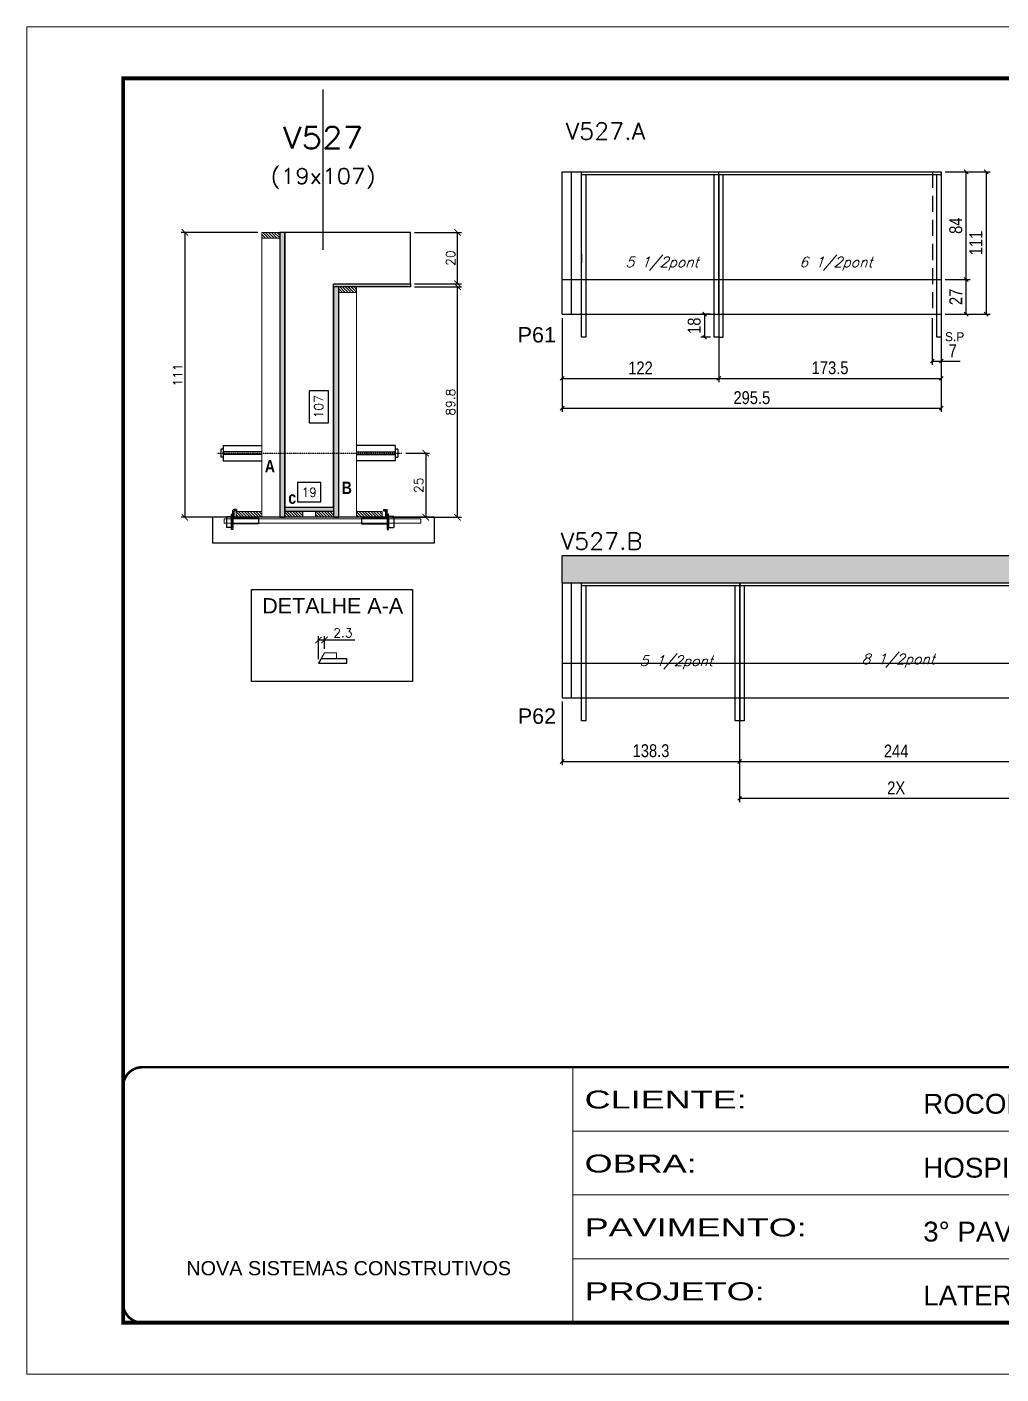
# Model space of a CAD drawing. Extents: x -21493 to -15213, y -12134 to 11887.
# Drawn here: x -19895 to -19136, y 2797 to 3847 of the extents above; entities that cross this region are included whole.
import ezdxf
from ezdxf.enums import TextEntityAlignment as Align

# ---------------------------------------------------------------- set-up
doc = ezdxf.new("R2010")
doc.units = 0
for name, pattern in [('CONTINUO', [0]), ('DASHED', [0.75, 0.5, -0.25]), ('HIDDEN', [0.375, 0.25, -0.125])]:
    doc.linetypes.add(name, pattern=pattern)
for name, color, linetype in [('5', 5, 'Continuous'), ('barrote', 251, 'Continuous'), ('COTA', 241, 'Continuous'), ('Cota Seção (2x)', 4, 'Continuous'), ('detalhes', 4, 'Continuous'), ('Painéis', 200, 'Continuous'), ('presilha', 1, 'Continuous'), ('SARR_2.2x7', 40, 'Continuous'), ('SARR_3.5x7', 81, 'Continuous'), ('TENSOR', 3, 'Continuous'), ('texto', 7, 'Continuous'), ('Texto de Titulo', 7, 'Continuous'), ('Texto Qtd Sarr', 242, 'Continuous')]:
    doc.layers.add(name, color=color, linetype=linetype)
for name, color, linetype, lineweight in [('CONCRETO', 251, 'Continuous', 25), ('Folhas', 255, 'Continuous', 9), ('Hachura', 251, 'Continuous', 9), ('Madeira', 126, 'Continuous', 18), ('Sarr 2.2x7', 40, 'Continuous', 9), ('SARRAFO DE PRESSAO', 251, 'DASHED', 9), ('SCO-___-LAJ', 2, 'Continuous', 0), ('Texto Seção', 7, 'Continuous', 15)]:
    doc.layers.add(name, color=color, linetype=linetype, lineweight=lineweight)
doc.styles.add('ARIAL', font='arial.ttf')
doc.styles.add('COTA TECNICA', font='techl___.ttf', dxfattribs={"height": 10})
doc.styles.add('REGUA-120', font='ROMANS.shx', dxfattribs={"height": 15})
doc.styles.add('Romans', font='romans.shx')
doc.styles.add('ROMAS860', font='ROMAS860.SHX')
doc.styles.get("Standard").update_dxf_attribs({"font": 'arial.ttf'})
doc.styles.add('TECNICA', font='techb___.ttf', dxfattribs={"height": 10})
doc.styles.add('Tecnologia', font='')
doc.styles.get('Tecnologia').set_extended_font_data('Forgotten Futurist')
doc.dimstyles.new('Cota Seção (2x)', dxfattribs={"dimtxt": 7, "dimasz": 5, "dimexe": 3, "dimexo": 3, "dimgap": 2, "dimtad": 3, "dimdec": 1, "dimlfac": 0.5, "dimzin": 12, "dimdsep": 46, "dimtxsty": 'Romans', "dimblk": 'ARCHTICK', "dimcen": 0, "dimclrd": 4, "dimclre": 4, "dimclrt": 1, "dimadec": 1, "dimazin": 3, "dimtfac": 1, "dimtdec": 1, "dimtmove": 0, "dimatfit": 3, "dimldrblk": 'OBLIQUE', "dimfxl": 1, "dimtolj": 1, "dimtzin": 12, "dimarcsym": 0})
doc.dimstyles.new('Cota Seção interna', dxfattribs={"dimtxt": 7, "dimasz": 6, "dimexe": 0.18, "dimexo": 2, "dimgap": -4, "dimtad": 3, "dimdec": 1, "dimlfac": 0.5, "dimzin": 12, "dimdsep": 46, "dimtxsty": 'Romans', "dimblk": 'ARCHTICK', "dimcen": 0.09, "dimse1": 1, "dimse2": 1, "dimsd1": 1, "dimsd2": 1, "dimclrd": 180, "dimclre": 5, "dimclrt": 1, "dimadec": 0, "dimazin": 3, "dimtfac": 1, "dimtdec": 1, "dimtofl": 0, "dimtmove": 0, "dimatfit": 3, "dimldrblk": 'ARCHTICK', "dimfxl": 1, "dimtolj": 1, "dimtzin": 0, "dimarcsym": 0})
doc.dimstyles.new('PAINEL', dxfattribs={"dimtxt": 10, "dimasz": 3, "dimexe": 3, "dimexo": 3, "dimgap": 3, "dimtad": 1, "dimdec": 1, "dimzin": 12, "dimdsep": 46, "dimtxsty": 'COTA TECNICA', "dimblk1": 'OBLIQUE', "dimblk2": 'OBLIQUE', "dimsah": 1, "dimcen": 0.9, "dimclrd": 4, "dimclre": 4, "dimclrt": 240, "dimadec": 1, "dimazin": 3, "dimtfac": 1, "dimtdec": 1, "dimtmove": 0, "dimatfit": 3, "dimfxl": 1, "dimtolj": 1, "dimtzin": 12, "dimarcsym": 0})

# ---------------------------------------------------------------- blocks, each defined once
blk = doc.blocks.new('titulo1')
at = {"layer": 'Defpoints', "color": 252, "linetype": 'HIDDEN', "ltscale": 2}
blk.add_line((0, 0), (0, 125), dxfattribs=at)
at = {"layer": 'Defpoints', "style": 'Romans', "oblique": 15}
blk.add_attdef('FOLHA', text='', height=10, dxfattribs=at).set_placement((0, 15.6), align=Align.MIDDLE_CENTER)
at = {"layer": 'Texto Qtd Sarr', "color": 3, "style": 'Romans', "oblique": 15}
for tag, height, p in [('TITULO', 17, (0, 71.4)), ('SEÇÃO', 12, (0, 41.5))]:
    blk.add_attdef(tag, text='', height=height, dxfattribs=at).set_placement(p, align=Align.MIDDLE_CENTER)
blk = doc.blocks.new('_ArchTick')
at = {"color": 0, "linetype": 'ByBlock', "const_width": 0.15}
blk.add_lwpolyline([(-0.5, -0.5), (0.5, 0.5)], dxfattribs=at)
blk = doc.blocks.new('*D1333')
at = {"layer": 'COTA', "color": 4, "lineweight": -2, "transparency": 16777216}
for p, q in [((-19592.9, 3644.6), (-19556.2, 3644.6)), ((-19559.2, 3465), (-19559.2, 3644.6)), ((-19610.5, 3465), (-19556.2, 3465))]:
    blk.add_line(p, q, dxfattribs=at)
at = {"layer": 'Defpoints', "color": 0, "transparency": 16777216}
for p in [(-19595.9, 3644.6), (-19559.2, 3644.6), (-19613.5, 3465)]:
    blk.add_point(p, dxfattribs=at)
at = {"layer": 'COTA', "color": 4, "lineweight": -2, "transparency": 16777216, "xscale": 5, "yscale": 5, "zscale": 5}
for p, rotation in [((-19559.2, 3644.6), 90), ((-19559.2, 3465), 270)]:
    blk.add_blockref('_ArchTick', p, dxfattribs=dict(at, rotation=rotation))
at = {"layer": 'COTA', "color": 1, "transparency": 16777216, "insert": (-19564.7, 3554.8), "char_height": 7, "attachment_point": 5, "rotation": 90, "style": 'Romans'}
blk.add_mtext('\\A1;89.8', dxfattribs=at)
blk = doc.blocks.new('_Oblique')
at = {"color": 0, "linetype": 'ByBlock', "lineweight": -2}
blk.add_line((-0.5, -0.5), (0.5, 0.5), dxfattribs=at)
blk = doc.blocks.new('*D1334')
at = {"layer": 'COTA', "color": 4, "lineweight": -2, "transparency": 16777216}
for p, q in [((-19592.9, 3687), (-19556.2, 3687)), ((-19559.2, 3647), (-19559.2, 3687)), ((-19592.9, 3647), (-19556.2, 3647))]:
    blk.add_line(p, q, dxfattribs=at)
at = {"layer": 'Defpoints', "color": 0, "transparency": 16777216}
for p in [(-19595.9, 3687), (-19559.2, 3687), (-19595.9, 3647)]:
    blk.add_point(p, dxfattribs=at)
at = {"layer": 'COTA', "color": 4, "lineweight": -2, "transparency": 16777216, "xscale": 5, "yscale": 5, "zscale": 5}
for p, rotation in [((-19559.2, 3687), 90), ((-19559.2, 3647), 270)]:
    blk.add_blockref('_ArchTick', p, dxfattribs=dict(at, rotation=rotation))
at = {"layer": 'COTA', "color": 1, "transparency": 16777216, "insert": (-19564.7, 3667), "char_height": 7, "attachment_point": 5, "rotation": 90, "style": 'Romans'}
blk.add_mtext('\\A1;20', dxfattribs=at)
blk = doc.blocks.new('*D1335')
at = {"layer": 'Cota Seção (2x)', "color": 180, "lineweight": -2, "transparency": 16777216}
for p, q in [((-19659.9, 3563.7), (-19674.9, 3563.7)), ((-19674.9, 3563.7), (-19674.9, 3538.7)), ((-19659.9, 3538.7), (-19659.9, 3563.7)), ((-19674.9, 3538.7), (-19659.9, 3538.7))]:
    blk.add_line(p, q, dxfattribs=at)
at = {"layer": 'Defpoints', "color": 0, "transparency": 16777216}
for p in [(-19655.9, 3687), (-19655.9, 3687), (-19655.9, 3473)]:
    blk.add_point(p, dxfattribs=at)
at = {"layer": 'Cota Seção (2x)', "color": 1, "transparency": 16777216, "insert": (-19667.4, 3551.2), "char_height": 7, "attachment_point": 5, "rotation": 90, "style": 'Romans'}
blk.add_mtext('\\A1;107', dxfattribs=at)
blk = doc.blocks.new('PRESILHA METÁLICA 1')
at = {"layer": 'presilha'}
for p, q in [((7.5, 10.6), (7.5, 19.9)), ((12, 21), (8.6, 21)), ((9, 11.6), (9, 18.9)), ((12, 19.5), (9.6, 19.5)), ((12, 21), (12, 19.5)), ((0, 13), (6, 13)), ((0, 13), (0, 0)), ((6, 0), (0, 0)), ((6, 15.5), (7.5, 15.5)), ((6, -2.5), (6, 15.5)), ((6, 13), (6, 0)), ((7.5, 15.5), (7.5, -2.5)), ((37.5, 4.1), (7.5, 4.1)), ((37.5, 11), (9.6, 11)), ((37.5, 11), (37.5, 4.1)), ((7.5, -2.5), (6, -2.5))]:
    blk.add_line(p, q, dxfattribs=at)
for centre, radius, start, end in [((8.6, 19.9), 1.14, 90, 180), ((9.6, 18.9), 0.57, 90, 180), ((9.6, 11.6), 0.57, 180, 270)]:
    blk.add_arc(centre, radius, start, end, dxfattribs=at)
blk = doc.blocks.new('*D1336')
at = {"layer": 'Cota Seção (2x)', "color": 180, "lineweight": -2, "transparency": 16777216}
for p, q in [((-19665.9, 3492), (-19683.9, 3492)), ((-19683.9, 3492), (-19683.9, 3477)), ((-19665.9, 3477), (-19665.9, 3492)), ((-19683.9, 3477), (-19665.9, 3477))]:
    blk.add_line(p, q, dxfattribs=at)
at = {"layer": 'Defpoints', "color": 0, "transparency": 16777216}
for p in [(-19693.9, 3465), (-19655.9, 3473), (-19655.9, 3465)]:
    blk.add_point(p, dxfattribs=at)
at = {"layer": 'Cota Seção (2x)', "color": 1, "transparency": 16777216, "insert": (-19674.9, 3484.5), "char_height": 7, "attachment_point": 5, "style": 'Romans'}
blk.add_mtext('\\A1;19', dxfattribs=at)
blk = doc.blocks.new('*D1337')
at = {"layer": 'COTA', "color": 4, "lineweight": -2, "transparency": 16777216}
for p, q in [((-19714.9, 3687), (-19774.8, 3687)), ((-19771.8, 3687), (-19771.8, 3465)), ((-19714.9, 3465), (-19774.8, 3465))]:
    blk.add_line(p, q, dxfattribs=at)
at = {"layer": 'Defpoints', "color": 0, "transparency": 16777216}
for p in [(-19711.9, 3687), (-19771.8, 3465), (-19711.9, 3465)]:
    blk.add_point(p, dxfattribs=at)
at = {"layer": 'COTA', "color": 4, "lineweight": -2, "transparency": 16777216, "xscale": 5, "yscale": 5, "zscale": 5}
for p, rotation in [((-19771.8, 3687), 90), ((-19771.8, 3465), 270)]:
    blk.add_blockref('_ArchTick', p, dxfattribs=dict(at, rotation=rotation))
at = {"layer": 'COTA', "color": 1, "transparency": 16777216, "insert": (-19777.3, 3576), "char_height": 7, "attachment_point": 5, "rotation": 90, "style": 'Romans'}
blk.add_mtext('\\A1;111', dxfattribs=at)
blk = doc.blocks.new('*D1338')
at = {"layer": 'COTA', "color": 4, "lineweight": -2, "transparency": 16777216}
for p, q in [((-19599.6, 3515), (-19581, 3515)), ((-19584, 3515), (-19584, 3465)), ((-19599.6, 3465), (-19581, 3465))]:
    blk.add_line(p, q, dxfattribs=at)
at = {"layer": 'Defpoints', "color": 0, "transparency": 16777216}
for p in [(-19602.6, 3515), (-19602.6, 3465), (-19584, 3465)]:
    blk.add_point(p, dxfattribs=at)
at = {"layer": 'COTA', "color": 4, "lineweight": -2, "transparency": 16777216, "xscale": 5, "yscale": 5, "zscale": 5}
for p, rotation in [((-19584, 3515), 90), ((-19584, 3465), 270)]:
    blk.add_blockref('_ArchTick', p, dxfattribs=dict(at, rotation=rotation))
at = {"layer": 'COTA', "color": 1, "transparency": 16777216, "insert": (-19589.5, 3490), "char_height": 7, "attachment_point": 5, "rotation": 90, "style": 'Romans'}
blk.add_mtext('\\A1;25', dxfattribs=at)
blk = doc.blocks.new('*D1735')
at = {"layer": 'COTA', "color": 4, "lineweight": -2, "ltscale": 25, "transparency": 16777216}
for p, q in [((-19179.1, 3734.3), (-19144.1, 3734.3)), ((-19147.1, 3734.3), (-19147.1, 3623.3)), ((-19179.1, 3623.3), (-19144.1, 3623.3))]:
    blk.add_line(p, q, dxfattribs=at)
at = {"layer": 'Defpoints', "color": 0, "ltscale": 25, "transparency": 16777216}
for p in [(-19182.1, 3734.3), (-19182.1, 3623.3), (-19147.1, 3623.3)]:
    blk.add_point(p, dxfattribs=at)
at = {"layer": 'COTA', "color": 4, "lineweight": -2, "ltscale": 25, "transparency": 16777216, "xscale": 3, "yscale": 3, "zscale": 3}
for p, rotation in [((-19147.1, 3734.3), 90), ((-19147.1, 3623.3), 270)]:
    blk.add_blockref('_Oblique', p, dxfattribs=dict(at, rotation=rotation))
at = {"layer": 'COTA', "color": 240, "ltscale": 25, "transparency": 16777216, "insert": (-19155.2, 3678.8), "char_height": 10, "attachment_point": 5, "rotation": 90, "style": 'COTA TECNICA'}
blk.add_mtext('\\A1;111', dxfattribs=at)
blk = doc.blocks.new('*D1355')
at = {"layer": 'COTA', "color": 4, "lineweight": -2, "ltscale": 25, "transparency": 16777216}
for p, q in [((-19477.6, 3620.3), (-19477.6, 3547.1)), ((-19182.1, 3620.3), (-19182.1, 3547.1)), ((-19477.6, 3550.1), (-19182.1, 3550.1))]:
    blk.add_line(p, q, dxfattribs=at)
at = {"layer": 'Defpoints', "color": 0, "ltscale": 25, "transparency": 16777216}
for p in [(-19477.6, 3623.3), (-19182.1, 3623.3), (-19182.1, 3550.1)]:
    blk.add_point(p, dxfattribs=at)
at = {"layer": 'COTA', "color": 4, "lineweight": -2, "ltscale": 25, "transparency": 16777216, "xscale": 3, "yscale": 3, "zscale": 3, "rotation": 180}
blk.add_blockref('_Oblique', (-19477.6, 3550.1), dxfattribs=at)
at = {"layer": 'COTA', "color": 4, "lineweight": -2, "ltscale": 25, "transparency": 16777216, "xscale": 3, "yscale": 3, "zscale": 3}
blk.add_blockref('_Oblique', (-19182.1, 3550.1), dxfattribs=at)
at = {"layer": 'COTA', "color": 240, "ltscale": 25, "transparency": 16777216, "insert": (-19329.8, 3558.2), "char_height": 10, "attachment_point": 5, "style": 'COTA TECNICA'}
blk.add_mtext('\\A1;295.5', dxfattribs=at)
blk = doc.blocks.new('*D1356')
at = {"layer": 'COTA', "color": 4, "lineweight": -2, "ltscale": 25, "transparency": 16777216}
for p, q in [((-19477.6, 3620.3), (-19477.6, 3570.3)), ((-19355.6, 3620.3), (-19355.6, 3570.3)), ((-19477.6, 3573.3), (-19355.6, 3573.3))]:
    blk.add_line(p, q, dxfattribs=at)
at = {"layer": 'Defpoints', "color": 0, "ltscale": 25, "transparency": 16777216}
for p in [(-19477.6, 3623.3), (-19355.6, 3623.3), (-19355.6, 3573.3)]:
    blk.add_point(p, dxfattribs=at)
at = {"layer": 'COTA', "color": 4, "lineweight": -2, "ltscale": 25, "transparency": 16777216, "xscale": 3, "yscale": 3, "zscale": 3, "rotation": 180}
blk.add_blockref('_Oblique', (-19477.6, 3573.3), dxfattribs=at)
at = {"layer": 'COTA', "color": 4, "lineweight": -2, "ltscale": 25, "transparency": 16777216, "xscale": 3, "yscale": 3, "zscale": 3}
blk.add_blockref('_Oblique', (-19355.6, 3573.3), dxfattribs=at)
at = {"layer": 'COTA', "color": 240, "ltscale": 25, "transparency": 16777216, "insert": (-19416.6, 3581.4), "char_height": 10, "attachment_point": 5, "style": 'COTA TECNICA'}
blk.add_mtext('\\A1;122', dxfattribs=at)
blk = doc.blocks.new('*D1357')
at = {"layer": 'COTA', "color": 4, "lineweight": -2, "ltscale": 25, "transparency": 16777216}
for p, q in [((-19355.6, 3620.3), (-19355.6, 3570.3)), ((-19182.1, 3620.3), (-19182.1, 3570.3)), ((-19355.6, 3573.3), (-19182.1, 3573.3))]:
    blk.add_line(p, q, dxfattribs=at)
at = {"layer": 'Defpoints', "color": 0, "ltscale": 25, "transparency": 16777216}
for p in [(-19355.6, 3623.3), (-19182.1, 3623.3), (-19182.1, 3573.3)]:
    blk.add_point(p, dxfattribs=at)
at = {"layer": 'COTA', "color": 4, "lineweight": -2, "ltscale": 25, "transparency": 16777216, "xscale": 3, "yscale": 3, "zscale": 3, "rotation": 180}
blk.add_blockref('_Oblique', (-19355.6, 3573.3), dxfattribs=at)
at = {"layer": 'COTA', "color": 4, "lineweight": -2, "ltscale": 25, "transparency": 16777216, "xscale": 3, "yscale": 3, "zscale": 3}
blk.add_blockref('_Oblique', (-19182.1, 3573.3), dxfattribs=at)
at = {"layer": 'COTA', "color": 240, "ltscale": 25, "transparency": 16777216, "insert": (-19268.8, 3581.5), "char_height": 10, "attachment_point": 5, "style": 'COTA TECNICA'}
blk.add_mtext('\\A1;173.5', dxfattribs=at)
blk = doc.blocks.new('*D1358')
at = {"layer": 'COTA', "color": 4, "lineweight": -2, "ltscale": 25, "transparency": 16777216}
for p, q in [((-19477.6, 3321.3), (-19477.6, 3271.7)), ((-19339.3, 3321.3), (-19339.3, 3271.7)), ((-19477.6, 3274.7), (-19339.3, 3274.7))]:
    blk.add_line(p, q, dxfattribs=at)
at = {"layer": 'Defpoints', "color": 0, "ltscale": 25, "transparency": 16777216}
for p in [(-19477.6, 3324.3), (-19339.3, 3324.3), (-19339.3, 3274.7)]:
    blk.add_point(p, dxfattribs=at)
at = {"layer": 'COTA', "color": 4, "lineweight": -2, "ltscale": 25, "transparency": 16777216, "xscale": 3, "yscale": 3, "zscale": 3, "rotation": 180}
blk.add_blockref('_Oblique', (-19477.6, 3274.7), dxfattribs=at)
at = {"layer": 'COTA', "color": 4, "lineweight": -2, "ltscale": 25, "transparency": 16777216, "xscale": 3, "yscale": 3, "zscale": 3}
blk.add_blockref('_Oblique', (-19339.3, 3274.7), dxfattribs=at)
at = {"layer": 'COTA', "color": 240, "ltscale": 25, "transparency": 16777216, "insert": (-19408.4, 3283), "char_height": 10, "attachment_point": 5, "style": 'COTA TECNICA'}
blk.add_mtext('\\A1;138.3', dxfattribs=at)
blk = doc.blocks.new('*D1359')
at = {"layer": 'COTA', "color": 4, "lineweight": -2, "ltscale": 25, "transparency": 16777216}
for p, q in [((-19339.3, 3321.3), (-19339.3, 3271.7)), ((-19095.3, 3321.3), (-19095.3, 3271.7)), ((-19339.3, 3274.7), (-19095.3, 3274.7))]:
    blk.add_line(p, q, dxfattribs=at)
at = {"layer": 'Defpoints', "color": 0, "ltscale": 25, "transparency": 16777216}
for p in [(-19339.3, 3324.3), (-19095.3, 3324.3), (-19095.3, 3274.7)]:
    blk.add_point(p, dxfattribs=at)
at = {"layer": 'COTA', "color": 4, "lineweight": -2, "ltscale": 25, "transparency": 16777216, "xscale": 3, "yscale": 3, "zscale": 3, "rotation": 180}
blk.add_blockref('_Oblique', (-19339.3, 3274.7), dxfattribs=at)
at = {"layer": 'COTA', "color": 4, "lineweight": -2, "ltscale": 25, "transparency": 16777216, "xscale": 3, "yscale": 3, "zscale": 3}
blk.add_blockref('_Oblique', (-19095.3, 3274.7), dxfattribs=at)
at = {"layer": 'COTA', "color": 240, "ltscale": 25, "transparency": 16777216, "insert": (-19217.3, 3282.8), "char_height": 10, "attachment_point": 5, "style": 'COTA TECNICA'}
blk.add_mtext('\\A1;244', dxfattribs=at)
blk = doc.blocks.new('*D1362')
at = {"layer": 'COTA', "color": 4, "lineweight": -2, "ltscale": 25, "transparency": 16777216}
for p, q in [((-19339.3, 3321.3), (-19339.3, 3243)), ((-19095.3, 3321.3), (-19095.3, 3243)), ((-19339.3, 3246), (-19095.3, 3246))]:
    blk.add_line(p, q, dxfattribs=at)
at = {"layer": 'Defpoints', "color": 0, "ltscale": 25, "transparency": 16777216}
for p in [(-19339.3, 3324.3), (-19095.3, 3324.3), (-19095.3, 3246)]:
    blk.add_point(p, dxfattribs=at)
at = {"layer": 'COTA', "color": 4, "lineweight": -2, "ltscale": 25, "transparency": 16777216, "xscale": 3, "yscale": 3, "zscale": 3, "rotation": 180}
blk.add_blockref('_Oblique', (-19339.3, 3246), dxfattribs=at)
at = {"layer": 'COTA', "color": 4, "lineweight": -2, "ltscale": 25, "transparency": 16777216, "xscale": 3, "yscale": 3, "zscale": 3}
blk.add_blockref('_Oblique', (-19095.3, 3246), dxfattribs=at)
at = {"layer": 'COTA', "color": 240, "ltscale": 25, "transparency": 16777216, "insert": (-19217.3, 3254.1), "char_height": 10, "attachment_point": 5, "style": 'COTA TECNICA'}
blk.add_mtext('\\A1;2X', dxfattribs=at)
blk = doc.blocks.new('*D1740')
at = {"layer": 'COTA', "color": 4, "lineweight": -2, "ltscale": 25, "transparency": 16777216}
for p, q in [((-19189.1, 3620.3), (-19189.1, 3583.8)), ((-19182.1, 3620.3), (-19182.1, 3583.8)), ((-19189.1, 3586.8), (-19182.1, 3586.8)), ((-19182.1, 3586.8), (-19167.4, 3586.8))]:
    blk.add_line(p, q, dxfattribs=at)
at = {"layer": 'Defpoints', "color": 0, "ltscale": 25, "transparency": 16777216}
for p in [(-19189.1, 3623.3), (-19182.1, 3623.3), (-19182.1, 3586.8)]:
    blk.add_point(p, dxfattribs=at)
at = {"layer": 'COTA', "color": 4, "lineweight": -2, "ltscale": 25, "transparency": 16777216, "xscale": 3, "yscale": 3, "zscale": 3, "rotation": 180}
blk.add_blockref('_Oblique', (-19189.1, 3586.8), dxfattribs=at)
at = {"layer": 'COTA', "color": 4, "lineweight": -2, "ltscale": 25, "transparency": 16777216, "xscale": 3, "yscale": 3, "zscale": 3}
blk.add_blockref('_Oblique', (-19182.1, 3586.8), dxfattribs=at)
at = {"layer": 'COTA', "color": 240, "ltscale": 25, "transparency": 16777216, "insert": (-19173.2, 3594.8), "char_height": 10, "attachment_point": 5, "style": 'COTA TECNICA'}
blk.add_mtext('\\A1;7', dxfattribs=at)
blk = doc.blocks.new('*D1741')
at = {"layer": 'COTA', "color": 4, "lineweight": -2, "transparency": 16777216}
for p, q in [((-19667.6, 3354.4), (-19667.6, 3372.4)), ((-19662.9, 3362.4), (-19662.9, 3372.4)), ((-19667.6, 3369.4), (-19662.9, 3369.4)), ((-19662.9, 3369.4), (-19639.3, 3369.4))]:
    blk.add_line(p, q, dxfattribs=at)
at = {"layer": 'Defpoints', "color": 0, "transparency": 16777216}
for p in [(-19662.9, 3369.4), (-19667.6, 3351.4), (-19662.9, 3359.4)]:
    blk.add_point(p, dxfattribs=at)
at = {"layer": 'COTA', "color": 4, "lineweight": -2, "transparency": 16777216, "xscale": 5, "yscale": 5, "zscale": 5, "rotation": 180}
blk.add_blockref('_ArchTick', (-19667.6, 3369.4), dxfattribs=at)
at = {"layer": 'COTA', "color": 4, "lineweight": -2, "transparency": 16777216, "xscale": 5, "yscale": 5, "zscale": 5}
blk.add_blockref('_ArchTick', (-19662.9, 3369.4), dxfattribs=at)
at = {"layer": 'COTA', "color": 1, "transparency": 16777216, "insert": (-19648.6, 3374.9), "char_height": 7, "attachment_point": 5, "style": 'Romans'}
blk.add_mtext('\\A1;2.3', dxfattribs=at)
blk = doc.blocks.new('*D1742')
at = {"layer": 'COTA', "color": 4, "lineweight": -2, "ltscale": 25, "transparency": 16777216}
for p, q in [((-19179.1, 3650.3), (-19159.7, 3650.3)), ((-19162.7, 3623.3), (-19162.7, 3650.3)), ((-19179.1, 3623.3), (-19159.7, 3623.3))]:
    blk.add_line(p, q, dxfattribs=at)
at = {"layer": 'Defpoints', "color": 0, "ltscale": 25, "transparency": 16777216}
for p in [(-19182.1, 3650.3), (-19162.7, 3650.3), (-19182.1, 3623.3)]:
    blk.add_point(p, dxfattribs=at)
at = {"layer": 'COTA', "color": 4, "lineweight": -2, "ltscale": 25, "transparency": 16777216, "xscale": 3, "yscale": 3, "zscale": 3}
for p, rotation in [((-19162.7, 3650.3), 90), ((-19162.7, 3623.3), 270)]:
    blk.add_blockref('_Oblique', p, dxfattribs=dict(at, rotation=rotation))
at = {"layer": 'COTA', "color": 240, "ltscale": 25, "transparency": 16777216, "insert": (-19170.8, 3636.8), "char_height": 10, "attachment_point": 5, "rotation": 90, "style": 'COTA TECNICA'}
blk.add_mtext('\\A1;27', dxfattribs=at)
blk = doc.blocks.new('*D1743')
at = {"layer": 'COTA', "color": 4, "lineweight": -2, "ltscale": 25, "transparency": 16777216}
for p, q in [((-19179.1, 3734.3), (-19159.7, 3734.3)), ((-19162.7, 3650.3), (-19162.7, 3734.3)), ((-19179.1, 3650.3), (-19159.7, 3650.3))]:
    blk.add_line(p, q, dxfattribs=at)
at = {"layer": 'Defpoints', "color": 0, "ltscale": 25, "transparency": 16777216}
for p in [(-19182.1, 3734.3), (-19162.7, 3734.3), (-19182.1, 3650.3)]:
    blk.add_point(p, dxfattribs=at)
at = {"layer": 'COTA', "color": 4, "lineweight": -2, "ltscale": 25, "transparency": 16777216, "xscale": 3, "yscale": 3, "zscale": 3}
for p, rotation in [((-19162.7, 3734.3), 90), ((-19162.7, 3650.3), 270)]:
    blk.add_blockref('_Oblique', p, dxfattribs=dict(at, rotation=rotation))
at = {"layer": 'COTA', "color": 240, "ltscale": 25, "transparency": 16777216, "insert": (-19170.8, 3692.3), "char_height": 10, "attachment_point": 5, "rotation": 90, "style": 'COTA TECNICA'}
blk.add_mtext('\\A1;84', dxfattribs=at)
blk = doc.blocks.new('*D1721')
at = {"layer": 'COTA', "color": 4, "lineweight": -2, "ltscale": 25, "transparency": 16777216}
for p, q in [((-19362.1, 3623.3), (-19369.6, 3623.3)), ((-19366.6, 3623.3), (-19366.6, 3605.3)), ((-19362.1, 3605.3), (-19369.6, 3605.3))]:
    blk.add_line(p, q, dxfattribs=at)
at = {"layer": 'Defpoints', "color": 0, "ltscale": 25, "transparency": 16777216}
for p in [(-19359.1, 3623.3), (-19366.6, 3605.3), (-19359.1, 3605.3)]:
    blk.add_point(p, dxfattribs=at)
at = {"layer": 'COTA', "color": 4, "lineweight": -2, "ltscale": 25, "transparency": 16777216, "xscale": 3, "yscale": 3, "zscale": 3}
for p, rotation in [((-19366.6, 3623.3), 90), ((-19366.6, 3605.3), 270)]:
    blk.add_blockref('_Oblique', p, dxfattribs=dict(at, rotation=rotation))
at = {"layer": 'COTA', "color": 240, "ltscale": 25, "transparency": 16777216, "insert": (-19374.7, 3614.3), "char_height": 10, "attachment_point": 5, "rotation": 90, "style": 'COTA TECNICA'}
blk.add_mtext('\\A1;18', dxfattribs=at)
blk = doc.blocks.new('9999999999')
at = {"color": 30, "linetype": 'CONTINUO'}
for p, q in [((98564.6, 34230.2), (98564.6, 34429.4)), ((98564.6, 34379.6), (99584, 34379.6)), ((98564.6, 34329.8), (99488, 34329.8)), ((98564.6, 34280), (99488, 34280))]:
    blk.add_line(p, q, dxfattribs=at)
at = {"color": 30, "linetype": 'CONTINUO', "const_width": 2}
blk.add_lwpolyline([(99584, 34230.2), (99584, 34414.4, 0.414214), (99569, 34429.4), (98229, 34429.4, 0.414214), (98214, 34414.4), (98214, 34245.2, 0.414214), (98229, 34230.2), (99584, 34230.2)], format="xyb", dxfattribs=at)
at = {"layer": 'Folhas'}
blk.add_lwpolyline([(98139, 34190.2), (99624, 34190.2), (99624, 35240.2), (98139, 35240.2)], close=True, dxfattribs=at)
at = {"layer": 'Folhas', "color": 30, "const_width": 3}
blk.add_lwpolyline([(98214, 34230.2), (99584, 34230.2), (99584, 35200.2), (98214, 35200.2)], close=True, dxfattribs=at)
at = {"color": 7, "linetype": 'Continuous', "ltscale": 5, "style": 'ARIAL'}
for s, height, p in [('ROCONTEC', 15.48, (98837.7, 34393.1)), ('HOSPITAL ASSUNÇÃO', 15.483, (98837.7, 34343.3)), ('3° PAVIMENTO', 15.483, (98837.7, 34293.5)), ('NOVA SISTEMAS CONSTRUTIVOS', 11.059, (98263.2, 34267.2)), ('LATERAIS DE VIGAS', 15.483, (98837.7, 34243.7))]:
    blk.add_text(s, height=height, dxfattribs=at).set_placement(p)
at = {"layer": 'Folhas', "color": 7, "style": 'Tecnologia', "width": 1.5}
for s, p in [('CLIENTE:', (98573.7, 34397.2)), ('OBRA:', (98573.7, 34347.3)), ('PAVIMENTO:', (98573.7, 34297.5)), ('PROJETO:', (98573.7, 34247.7))]:
    blk.add_text(s, height=14, dxfattribs=at).set_placement(p)

msp = doc.modelspace()

# ---------------------------------------------------------------- hatches: boundary and pattern name
at = {"layer": 'COTA', "linetype": 'ByBlock'}
h = msp.add_hatch(dxfattribs=at)
h.set_pattern_fill('AR-CONC', color=256, scale=0.03)
h.set_pattern_definition([(50, (-156950.1545, -25996.7638), (5.46554007, -0.47817257), [0.5715, -6.2865]), (355, (-156950.1545, -25996.764), (-1.05730264, 5.73170536), [0.4572, -5.02921753]), (100.4514447, (-156949.699, -25996.8036), (4.40823741, 5.25353256), [0.48570026, -5.34270734]), (46.1842, (-156950.1545, -25995.24), (8.13237123, -1.26126984), [0.85725, -9.42975]), (96.6355576, (-156949.477, -25995.345), (7.122124, 7.42278374), [0.7285507, -8.01406824]), (351.184151, (-156950.1545, -25995.24), (7.122124, 7.42278374), [0.685799, -7.54379196]), (21, (-156949.3925, -25995.6208), (4.54843174, -3.06795595), [0.5715, -6.2865]), (326, (-156949.3925, -25995.621), (1.85406085, 5.52563898), [0.4572, -5.0292]), (71.451445, (-156949.0134, -25995.8764), (6.40249258, 2.45768307), [0.48570026, -5.34269813]), (37.5, (-156950.1545, -25996.7638), (0.092658098, 2.536651166), [0, -4.96824, 0, -5.1054, 0, -5.04825]), (7.5, (-156950.1545, -25996.7638), (2.004589875, 3.005417245), [0, -2.91084, 0, -4.85394, 0, -1.92405]), (327.5, (-156951.8537, -25996.7638), (4.067717855, -0.17186232), [0, -1.905, 0, -5.9436, 0, -7.8867]), (317.5, (-156952.6157, -25996.7638), (4.44387544, 0.76279473), [0, -2.4765, 0, -3.94716, 0, -5.6007])])
h.paths.add_polyline_path([(-18851.26, 3414.05), (-18851.26, 3435.25), (-19477.59, 3435.25), (-19477.59, 3414.05)])
at = {"layer": 'Hachura'}
h = msp.add_hatch(dxfattribs=at)
h.set_pattern_fill('ANSI31', color=256, scale=0.5, angle=270, style=0)
h.set_pattern_definition([(315, (3193.9415, -4620.6218), (1.12253202, 1.12253202), [])])
h.paths.add_polyline_path([(-19711.88, 3682.62), (-19711.88, 3687.02), (-19697.88, 3687.02), (-19697.88, 3682.62)])
h = msp.add_hatch(color=256, dxfattribs=at)
h.dxf.hatch_style = 1
h.paths.add_polyline_path([(-19693.88, 3687.02), (-19697.88, 3687.02), (-19697.88, 3465.02), (-19693.88, 3465.02)])
h = msp.add_hatch(color=256, dxfattribs=at)
h.dxf.hatch_style = 1
h.paths.add_polyline_path([(-19655.88, 3644.62), (-19655.88, 3647.02), (-19595.88, 3647.02), (-19595.88, 3644.62)])
h = msp.add_hatch(color=256, dxfattribs=at)
h.dxf.hatch_style = 1
h.paths.add_polyline_path([(-19651.88, 3644.62), (-19655.88, 3644.62), (-19655.88, 3465.02), (-19651.88, 3465.02)])
h = msp.add_hatch(dxfattribs=at)
h.set_pattern_fill('ANSI31', color=256, scale=0.5, angle=270, style=0)
h.set_pattern_definition([(315, (3253.9415, -4663.0218), (1.12253202, 1.12253202), [])])
h.paths.add_polyline_path([(-19651.88, 3640.22), (-19651.88, 3644.62), (-19637.88, 3644.62), (-19637.88, 3640.22)])
h = msp.add_hatch(dxfattribs=at)
h.set_pattern_fill('ANSI31', color=256, scale=0.5, angle=270, style=0)
h.set_pattern_definition([(315, (3159.9415, -4764.6218), (1.12253202, 1.12253202), [])])
h.paths.add_polyline_path([(-19711.88, 3465.02), (-19711.88, 3469.42), (-19731.88, 3469.42), (-19731.88, 3465.02)])
h = msp.add_hatch(color=256, dxfattribs=at)
h.dxf.hatch_style = 1
h.paths.add_polyline_path([(-19693.88, 3469.42), (-19693.88, 3473.02), (-19655.88, 3473.02), (-19655.88, 3469.42)])
h = msp.add_hatch(dxfattribs=at)
h.set_pattern_fill('ANSI31', color=256, scale=0.5, angle=270, style=0)
h.set_pattern_definition([(315, (3262.7435, -4764.6218), (1.12253202, 1.12253202), [])])
h.paths.add_polyline_path([(-19693.88, 3465.02), (-19693.88, 3469.42), (-19679.88, 3469.42), (-19679.88, 3465.02)])
h = msp.add_hatch(dxfattribs=at)
h.set_pattern_fill('ANSI31', color=256, scale=0.5, angle=270, style=0)
h.set_pattern_definition([(315, (3262.7415, -4764.6218), (1.12253202, 1.12253202), [])])
h.paths.add_polyline_path([(-19655.88, 3465.02), (-19655.88, 3469.42), (-19669.88, 3469.42), (-19669.88, 3465.02)])
h = msp.add_hatch(dxfattribs=at)
h.set_pattern_fill('ANSI31', color=256, scale=0.5, angle=270, style=0)
h.set_pattern_definition([(315, (3253.9415, -4764.6218), (1.12253202, 1.12253202), [])])
h.paths.add_polyline_path([(-19617.88, 3465.02), (-19617.88, 3469.42), (-19637.88, 3469.42), (-19637.88, 3465.02)])

# ---------------------------------------------------------------- linework, layer by layer
at = {"ltscale": 3}
for p, q in [((-19743.88, 3517.99), (-19743.88, 3511.99)), ((-19741.88, 3517.99), (-19743.88, 3517.99)), ((-19741.88, 3520.99), (-19741.88, 3508.99)), ((-19741.88, 3520.99), (-19711.88, 3520.99)), ((-19607.88, 3520.99), (-19637.88, 3520.99)), ((-19607.88, 3520.99), (-19607.88, 3508.99)), ((-19605.88, 3517.99), (-19607.88, 3517.99)), ((-19605.88, 3517.99), (-19605.88, 3511.99)), ((-19741.88, 3511.99), (-19743.88, 3511.99)), ((-19711.88, 3515.99), (-19741.88, 3515.99)), ((-19711.88, 3513.99), (-19741.88, 3513.99)), ((-19741.88, 3508.99), (-19711.88, 3508.99)), ((-19637.88, 3515.99), (-19607.88, 3515.99)), ((-19637.88, 3513.99), (-19607.88, 3513.99)), ((-19607.88, 3508.99), (-19637.88, 3508.99)), ((-19607.88, 3511.99), (-19605.88, 3511.99))]:
    msp.add_line(p, q, dxfattribs=at)
at = {"ltscale": 25}
msp.add_lwpolyline([(-19719.78, 3408.65), (-19594.43, 3408.65), (-19594.43, 3337.09), (-19719.78, 3337.09)], close=True, dxfattribs=at)
at = {"layer": 'barrote'}
msp.add_lwpolyline([(-19750.24, 3445.02), (-19577.27, 3445.02), (-19577.27, 3465.02), (-19750.24, 3465.02)], close=True, dxfattribs=at)
at = {"layer": 'CONCRETO'}
msp.add_lwpolyline([(-19655.88, 3647.02), (-19595.88, 3647.02), (-19595.88, 3687.02), (-19655.88, 3687.02), (-19655.88, 3687.02), (-19693.88, 3687.02), (-19693.88, 3469.42), (-19693.88, 3469.42), (-19693.88, 3473.02), (-19655.88, 3473.02)], close=True, dxfattribs=at)
at = {"layer": 'COTA', "linetype": 'ByBlock'}
for p, q in [((-19477.59, 3435.25), (-18851.26, 3435.25)), ((-19477.59, 3414.05), (-19477.59, 3435.25))]:
    msp.add_line(p, q, dxfattribs=at)
at = {"layer": 'Madeira'}
for points in [[(-19711.88, 3682.62), (-19711.88, 3687.02), (-19697.88, 3687.02), (-19697.88, 3682.62)], [(-19711.88, 3687.02), (-19697.88, 3687.02), (-19697.88, 3465.02), (-19711.88, 3465.02)], [(-19651.88, 3640.22), (-19651.88, 3644.62), (-19637.88, 3644.62), (-19637.88, 3640.22)], [(-19651.88, 3644.62), (-19637.88, 3644.62), (-19637.88, 3465.02), (-19651.88, 3465.02)], [(-19711.88, 3465.02), (-19711.88, 3469.42), (-19731.88, 3469.42), (-19731.88, 3465.02)], [(-19693.88, 3465.02), (-19693.88, 3469.42), (-19679.88, 3469.42), (-19679.88, 3465.02)], [(-19655.88, 3465.02), (-19655.88, 3469.42), (-19669.88, 3469.42), (-19669.88, 3465.02)], [(-19617.88, 3465.02), (-19617.88, 3469.42), (-19637.88, 3469.42), (-19637.88, 3465.02)]]:
    msp.add_lwpolyline(points, close=True, dxfattribs=at)
at = {"layer": 'Painéis', "ltscale": 25}
for p, q in [((-19477.59, 3734.29), (-19182.09, 3734.29)), ((-19477.59, 3623.29), (-19477.59, 3734.29)), ((-19355.59, 3623.29), (-19355.59, 3734.29)), ((-19182.09, 3734.29), (-19182.09, 3623.29)), ((-19477.59, 3650.29), (-19182.09, 3650.29)), ((-19477.59, 3623.29), (-19182.09, 3623.29)), ((-19477.59, 3414.05), (-19477.59, 3324.25)), ((-19339.29, 3414.05), (-19339.29, 3324.25))]:
    msp.add_line(p, q, dxfattribs=at)
at = {"layer": 'Painéis'}
for p, q in [((-19477.59, 3414.05), (-18851.26, 3414.05)), ((-19477.59, 3371.25), (-19477.59, 3371.25)), ((-19665.76, 3354.5), (-19667.56, 3351.38)), ((-19667.56, 3351.38), (-19645.56, 3351.38)), ((-19665.48, 3354.98), (-19645.56, 3354.98)), ((-19645.56, 3351.38), (-19645.56, 3354.98)), ((-19645.56, 3351.38), (-19645.56, 3354.98)), ((-19477.59, 3351.25), (-19477.59, 3351.25)), ((-19477.59, 3351.25), (-18851.26, 3351.25)), ((-19477.59, 3324.25), (-18851.26, 3324.25))]:
    msp.add_line(p, q, dxfattribs=at)
for points in [[(-19693.88, 3687.02), (-19697.88, 3687.02), (-19697.88, 3465.02), (-19693.88, 3465.02)], [(-19655.88, 3644.62), (-19655.88, 3647.02), (-19595.88, 3647.02), (-19595.88, 3644.62)], [(-19651.88, 3644.62), (-19655.88, 3644.62), (-19655.88, 3465.02), (-19651.88, 3465.02)], [(-19693.88, 3469.42), (-19693.88, 3473.02), (-19655.88, 3473.02), (-19655.88, 3469.42)]]:
    msp.add_lwpolyline(points, close=True, dxfattribs=at)
at = {"layer": 'Sarr 2.2x7'}
for p, q in [((-19665.76, 3354.5), (-19662.94, 3359.38)), ((-19662.94, 3359.38), (-19653.56, 3359.38)), ((-19653.56, 3359.38), (-19653.56, 3354.98))]:
    msp.add_line(p, q, dxfattribs=at)
at = {"layer": 'SARR_2.2x7', "linetype": 'Continuous'}
for p, q in [((-19470.59, 3734.29), (-19470.59, 3623.29)), ((-19462.59, 3732.09), (-19355.59, 3732.09)), ((-19355.59, 3732.09), (-19182.09, 3732.09)), ((-19462.59, 3670.29), (-19462.59, 3663.29)), ((-19470.59, 3414.05), (-19470.59, 3324.25)), ((-19462.59, 3411.85), (-19339.29, 3411.85)), ((-19339.29, 3411.85), (-19095.29, 3411.85))]:
    msp.add_line(p, q, dxfattribs=at)
at = {"layer": 'SARR_2.2x7', "linetype": 'HIDDEN', "ltscale": 50}
msp.add_line((-19189.09, 3734.29), (-19189.09, 3623.29), dxfattribs=at)
at = {"layer": 'SARR_3.5x7'}
for points in [[(-19459.09, 3732.09), (-19459.09, 3605.29), (-19462.59, 3605.29), (-19462.59, 3734.29)], [(-19355.59, 3732.09), (-19355.59, 3605.29), (-19359.09, 3605.29), (-19359.09, 3732.09)], [(-19355.59, 3732.09), (-19355.59, 3605.29), (-19352.09, 3605.29), (-19352.09, 3732.09)], [(-19182.09, 3732.09), (-19182.09, 3605.29), (-19185.59, 3605.29), (-19185.59, 3732.09)], [(-19459.09, 3411.85), (-19459.09, 3306.25), (-19462.59, 3306.25), (-19462.59, 3414.05)], [(-19339.29, 3414.05), (-19339.29, 3306.25), (-19342.79, 3306.25), (-19342.79, 3411.85)], [(-19335.79, 3411.85), (-19335.79, 3306.25), (-19339.29, 3306.25), (-19339.29, 3414.05)]]:
    msp.add_lwpolyline(points, dxfattribs=at)
at = {"layer": 'SCO-___-LAJ', "color": 1}
msp.add_lwpolyline([(-19741.24, 3463.69), (-19587.94, 3463.69), (-19587.94, 3460.49), (-19741.24, 3460.49)], close=True, dxfattribs=at)
at = {"layer": 'TENSOR', "linetype": 'HIDDEN', "ltscale": 0.5}
msp.add_line((-19746.88, 3514.99), (-19602.58, 3514.99), dxfattribs=at)

# ---------------------------------------------------------------- block references
at = {"layer": 'presilha', "yscale": 0.6666666666666666, "zscale": 0.6666666666666666, "rotation": 359.9999999998245}
for p, xscale in [((-19739.46, 3457.06), 0.6666666666666666), ((-19609.01, 3457.06), -0.6666666666666666)]:
    msp.add_blockref('PRESILHA METÁLICA 1', p, dxfattribs=dict(at, xscale=xscale))
at = {"layer": 'SARRAFO DE PRESSAO', "color": 6, "linetype": 'ByBlock'}
msp.add_blockref('9999999999', (-118033.89, -31393), dxfattribs=at)
at = {"layer": 'Texto Seção'}
ref = msp.add_blockref('titulo1', (-19664.01, 3673.44), dxfattribs=at)
ref.add_attrib('TITULO', 'V527', dxfattribs={"layer": 'Texto de Titulo', "color": 7, "height": 17, "style": 'Romans', "width": 1.1}).set_placement((-19664.01, 3760.94), align=Align.MIDDLE_CENTER)
ref.add_attrib('SEÇÃO', '(19x107)', dxfattribs={"layer": 'Texto de Titulo', "color": 7, "height": 12, "style": 'Romans', "width": 1.1}).set_placement((-19664.01, 3730.94), align=Align.MIDDLE_CENTER)

# ---------------------------------------------------------------- texts
at = {"layer": '5', "linetype": 'Continuous'}
for s, p in [('P61', (-19512.34, 3601.25)), ('P62', (-19512.23, 3304.05))]:
    msp.add_text(s, height=12, rotation=0.00004, dxfattribs=at).set_placement(p)
at = {"layer": '5', "color": 7, "linetype": 'Continuous'}
msp.add_text('DETALHE A-A', height=12, rotation=359.99996, dxfattribs=at).set_placement((-19711.52, 3390.02))
at = {"layer": 'detalhes', "style": 'TECNICA'}
for s, p in [('A', (-19709.48, 3500.05)), ('B', (-19649.52, 3483.21)), ('c', (-19691.16, 3475.52))]:
    msp.add_text(s, height=9.6, rotation=360, dxfattribs=at).set_placement(p)
at = {"layer": 'texto', "color": 2, "char_height": 8, "attachment_point": 5, "style": 'Romans'}
for s, insert in [('{\\Q19;\\C256;5 1/2pont}', (-19399.84, 3662.66)), ('{\\Q19;\\C256;6 1/2pont}', (-19264.29, 3662.66)), ('{\\Q19;\\C256;8 1/2pont}', (-19215.69, 3353.23)), ('{\\Q19;\\C256;5 1/2pont}', (-19388.74, 3351.88))]:
    msp.add_mtext(s, dxfattribs=dict(at, insert=insert))
at = {"layer": 'texto', "color": 4, "insert": (-19171.72, 3605.72), "char_height": 7, "attachment_point": 5, "style": 'ROMAS860'}
msp.add_mtext('S.P', dxfattribs=at)
at = {"layer": 'Texto Seção', "style": 'REGUA-120', "width": 1.05}
for s, p in [('V527.A', (-19474.94, 3759.48)), ('V527.B', (-19478.87, 3439.86))]:
    msp.add_text(s, height=13, dxfattribs=at).set_placement(p)

# ---------------------------------------------------------------- dimensions: what is measured, and where the dimension line sits
at = {"layer": 'COTA', "ltscale": 25}
for base, p1, p2, picture, middle in [((-19147.14, 3623.29), (-19182.09, 3734.29), (-19182.09, 3623.29), '*D1735', (-19155.2, 3678.79)), ((-19162.69, 3650.29), (-19182.09, 3623.29), (-19182.09, 3650.29), '*D1742', (-19170.76, 3636.79)), ((-19366.56, 3605.29), (-19359.09, 3623.29), (-19359.09, 3605.29), '*D1721', (-19374.65, 3614.29))]:
    dim = msp.add_linear_dim(base=base, p1=p1, p2=p2, angle=90, dimstyle='PAINEL', dxfattribs=at)
    dim.commit()
    dim.dimension.update_dxf_attribs({"geometry": picture, "text_midpoint": middle})
dim = msp.add_linear_dim(base=(-19162.69, 3734.29), p1=(-19182.09, 3650.29), p2=(-19182.09, 3734.29), angle=90, dimstyle='PAINEL', override={"dimtmove": 1}, dxfattribs=at)
dim.commit()
dim.dimension.update_dxf_attribs({"geometry": '*D1743', "text_midpoint": (-19170.78, 3692.29)})
at = {"layer": 'COTA'}
for base, p1, p2, picture, middle in [((-19771.85, 3465.02), (-19711.88, 3687.02), (-19711.88, 3465.02), '*D1337', (-19777.35, 3576.02)), ((-19559.16, 3687.02), (-19595.88, 3647.02), (-19595.88, 3687.02), '*D1334', (-19564.66, 3667.02)), ((-19559.16, 3644.62), (-19613.48, 3465.02), (-19595.88, 3644.62), '*D1333', (-19564.66, 3554.82)), ((-19584.02, 3465.02), (-19602.58, 3514.99), (-19602.58, 3465.02), '*D1338', (-19589.52, 3490.01))]:
    dim = msp.add_linear_dim(base=base, p1=p1, p2=p2, angle=90, dimstyle='Cota Seção (2x)', dxfattribs=at)
    dim.commit()
    dim.dimension.update_dxf_attribs({"geometry": picture, "text_midpoint": middle})
at = {"layer": 'COTA', "ltscale": 25}
dim = msp.add_linear_dim(base=(-19182.09, 3550.08), p1=(-19477.59, 3623.29), p2=(-19182.09, 3623.29), dimstyle='PAINEL', dxfattribs=at)
dim.commit()
dim.dimension.update_dxf_attribs({"geometry": '*D1355', "text_midpoint": (-19329.84, 3550.08), "dimtype": 160})
for base, p1, p2, picture, middle in [((-19355.59, 3573.3), (-19477.59, 3623.29), (-19355.59, 3623.29), '*D1356', (-19416.59, 3581.35)), ((-19182.09, 3586.77), (-19189.09, 3623.29), (-19182.09, 3623.29), '*D1740', (-19173.22, 3594.84)), ((-19339.29, 3274.74), (-19477.59, 3324.25), (-19339.29, 3324.25), '*D1358', (-19408.44, 3282.98))]:
    dim = msp.add_linear_dim(base=base, p1=p1, p2=p2, dimstyle='PAINEL', dxfattribs=at)
    dim.commit()
    dim.dimension.update_dxf_attribs({"geometry": picture, "text_midpoint": middle})
for base, p1, p2, picture, middle in [((-19182.09, 3573.3), (-19355.59, 3623.29), (-19182.09, 3623.29), '*D1357', (-19268.84, 3581.52)), ((-19095.29, 3274.74), (-19339.29, 3324.25), (-19095.29, 3324.25), '*D1359', (-19217.29, 3282.81))]:
    dim = msp.add_linear_dim(base=base, p1=p1, p2=p2, dimstyle='PAINEL', override={"dimtmove": 1}, dxfattribs=at)
    dim.commit()
    dim.dimension.update_dxf_attribs({"geometry": picture, "text_midpoint": middle})
at = {"layer": 'COTA'}
dim = msp.add_linear_dim(base=(-19662.94, 3369.37), p1=(-19667.56, 3351.38), p2=(-19662.94, 3359.38), dimstyle='Cota Seção (2x)', dxfattribs=at)
dim.commit()
dim.dimension.update_dxf_attribs({"geometry": '*D1741', "text_midpoint": (-19648.61, 3374.87)})
at = {"layer": 'COTA', "ltscale": 25}
dim = msp.add_linear_dim(base=(-19095.29, 3246), p1=(-19339.29, 3324.25), p2=(-19095.29, 3324.25), text='2X', dimstyle='PAINEL', dxfattribs=at)
dim.commit()
dim.dimension.update_dxf_attribs({"geometry": '*D1362', "text_midpoint": (-19217.29, 3254.06)})
at = {"layer": 'Cota Seção (2x)'}
dim = msp.add_linear_dim(base=(-19655.88, 3687.02), p1=(-19655.88, 3473.02), p2=(-19655.88, 3687.02), angle=90, dimstyle='Cota Seção interna', dxfattribs=at)
dim.commit()
dim.dimension.update_dxf_attribs({"geometry": '*D1335', "text_midpoint": (-19655.88, 3551.22), "dimtype": 160})
dim = msp.add_linear_dim(base=(-19655.88, 3473.02), p1=(-19693.88, 3465.02), p2=(-19655.88, 3465.02), dimstyle='Cota Seção interna', dxfattribs=at)
dim.commit()
dim.dimension.update_dxf_attribs({"geometry": '*D1336', "text_midpoint": (-19674.88, 3473.02), "dimtype": 160})

doc.saveas('drawing.dxf')
